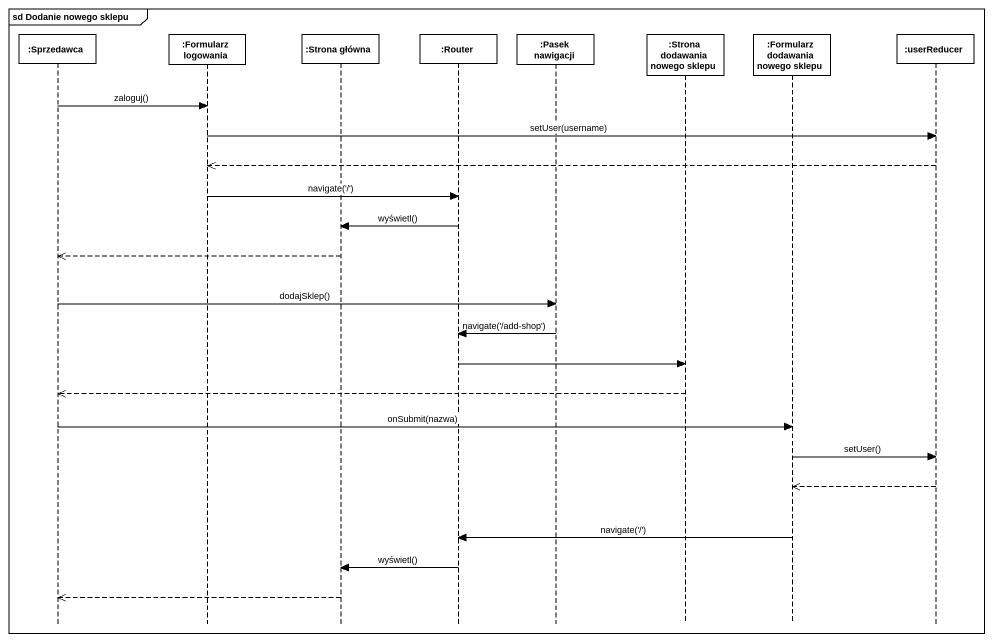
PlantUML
@startuml
mainframe sd Dodanie nowego sklepu
hide footbox
participant ":Sprzedawca" as Sprzedawca
participant ":Formularz logowania" as Formularz_logowania
participant ":Strona główna" as Strona_główna
participant ":Router" as Router
participant ":Pasek nawigacji" as Pasek_nawigacji
participant ":Strona dodawania nowego sklepu" as Strona_dodawania_nowego
participant ":Formularz dodawania nowego sklepu" as Formularz_dodawania_nowego
participant ":userReducer" as userReducer

Sprzedawca -> Formularz_logowania : zaloguj()
Formularz_logowania -> userReducer : setUser(username)
userReducer -->> Formularz_logowania
Formularz_logowania -> Router : navigate('/')
Router -> Strona_główna : wyświetl()
Strona_główna -->> Sprzedawca
Sprzedawca -> Pasek_nawigacji : dodajSklep()
Pasek_nawigacji -> Router : navigate('/add-shop')
Router -> Strona_dodawania_nowego
Strona_dodawania_nowego -->> Sprzedawca
Sprzedawca -> Formularz_dodawania_nowego : onSubmit(nazwa)
Formularz_dodawania_nowego -> userReducer : setUser()
userReducer -->> Formularz_dodawania_nowego
Formularz_dodawania_nowego -> Router : navigate('/')
Router -> Strona_główna : wyświetl()
Strona_główna -->> Sprzedawca
@enduml
